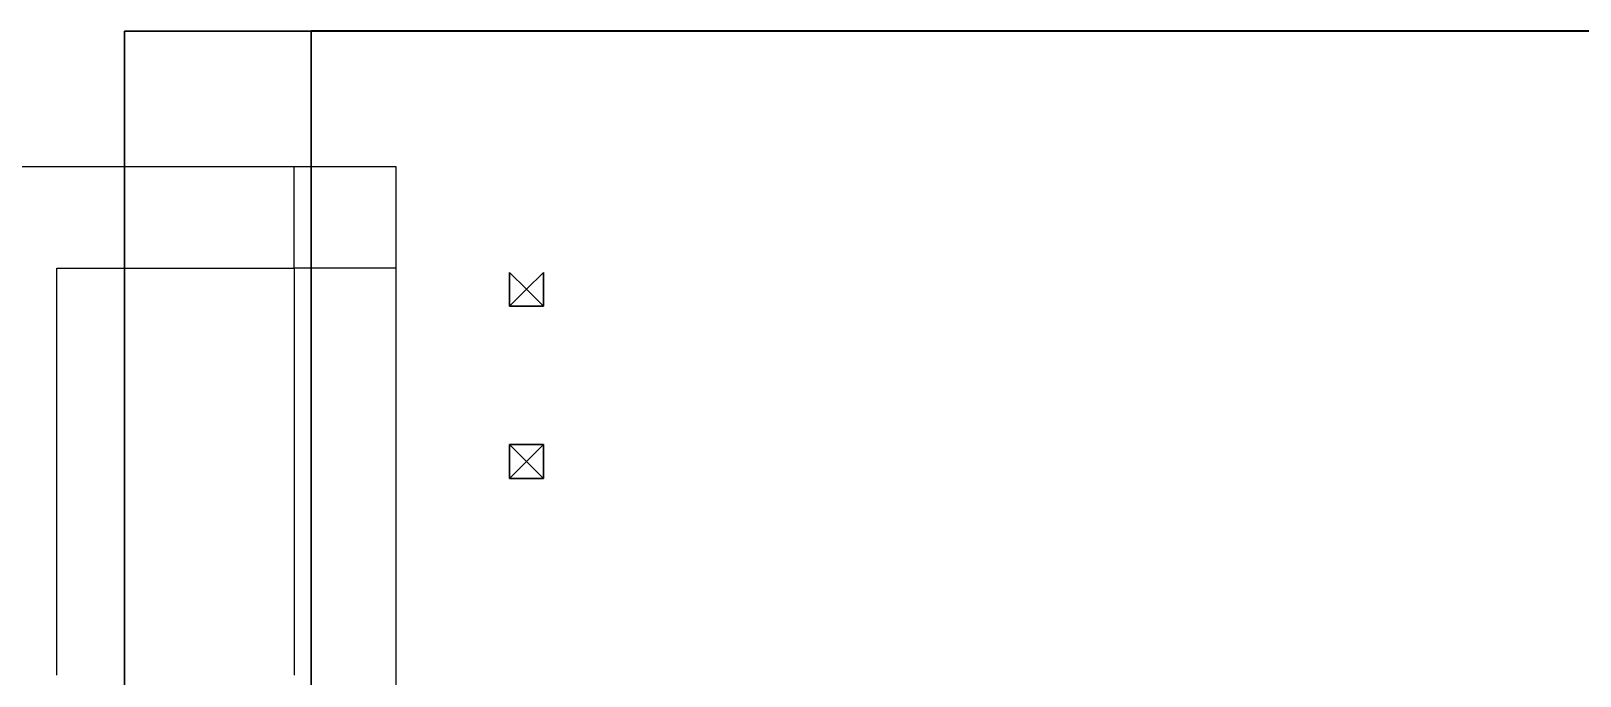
# Model space of a CAD drawing. Header units: millimetres. Extents: x 71 to 249, y 13 to 134.
# Drawn here: x 100.77 to 146.47, y 97.55 to 116.59 of the extents above; entities that cross this region are included whole.
import ezdxf

# ---------------------------------------------------------------- set-up
doc = ezdxf.new("R2010")
doc.units = ezdxf.units.MM
doc.layers.add('UB3D', color=1, linetype='Continuous')

msp = doc.modelspace()

# ---------------------------------------------------------------- linework, layer by layer
at = {"extrusion": (0, 0, -1)}
msp.add_line((103.529, 116.585, 70.5), (103.529, 28.585, 70.5), dxfattribs=at)
for p, q in [((109.038, 28.586, 89.521), (109.038, 116.586, 89.511)), ((109.038, 116.586, 87.511), (109.038, 67.599, 87.511)), ((71.529, 112.585, 8.5), (111.529, 112.585, 8.5)), ((111.529, 112.585, 8.5), (111.529, 32.585, 8.746)), ((101.529, 97.585, 8.5), (101.529, 109.585, 8.5)), ((101.529, 109.585, 8.5), (108.529, 109.585, 8.5)), ((108.529, 109.585, 8.5), (108.529, 97.585, 8.5))]:
    msp.add_line(p, q)
at = {"extrusion": (-1, 0, 0)}
for p, q in [((108.529, 109.585, 8.5), (108.529, 112.585, 8.5)), ((111.529, 112.585, 8.5), (111.529, 109.585, 8.5)), ((111.529, 109.585, 8.5), (108.529, 109.585, 8.5))]:
    msp.add_line(p, q, dxfattribs=at)
at = {"layer": 'UB3D', "color": 94}
for points in [[(103.529, 28.585, 72.51), (103.529, 116.585, 72.51), (103.529, 116.585, 72.5), (103.529, 28.585, 72.5)], [(103.529, 116.585, 72.51), (219.529, 116.585, 72.51), (219.529, 116.585, 72.5), (103.529, 116.585, 72.5)], [(219.529, 116.585, 72.51), (219.529, 28.585, 72.51), (103.529, 28.585, 72.51)], [(219.529, 116.585, 72.51), (103.529, 28.585, 72.51), (103.529, 116.585, 72.51)], [(219.529, 116.585, 72.51), (103.529, 116.585, 72.51), (219.529, 116.585, 72.51)], [(219.529, 116.585, 72.5), (103.529, 116.585, 72.5), (103.529, 28.585, 72.5)], [(219.529, 116.585, 72.5), (103.529, 28.585, 72.5), (219.529, 28.585, 72.5)], [(109.038, 28.586, 89.521), (109.038, 116.586, 89.521), (109.038, 116.586, 89.511), (109.038, 28.586, 89.511)], [(109.038, 116.586, 89.521), (215.719, 116.586, 89.521), (215.719, 116.586, 89.511), (109.038, 116.586, 89.511)], [(215.719, 116.586, 89.521), (215.719, 28.586, 89.521), (109.038, 28.586, 89.521)], [(215.719, 116.586, 89.521), (109.038, 28.586, 89.521), (109.038, 116.586, 89.521)], [(215.719, 116.586, 89.521), (109.038, 116.586, 89.521), (215.719, 116.586, 89.521)], [(215.719, 116.586, 89.511), (109.038, 116.586, 89.511), (109.038, 28.586, 89.511)], [(215.719, 116.586, 89.511), (109.038, 28.586, 89.511), (215.719, 28.586, 89.511)]]:
    msp.add_3dface(points, dxfattribs=at)
at = {"layer": 'UB3D', "color": 46}
for points in [[(115.389, 108.965, 71), (114.889, 108.465, 71.28), (114.889, 109.465, 71.28)], [(114.889, 108.465, 71.28), (114.889, 109.465, 71.28), (114.889, 108.465, 78.28)], [(114.889, 109.465, 71.28), (114.889, 108.465, 78.28), (114.889, 109.465, 78.28)], [(114.889, 108.465, 78.28), (114.889, 109.465, 78.28), (115.389, 108.965, 78.56)], [(115.889, 109.465, 78.28), (115.889, 108.465, 78.28), (115.389, 108.965, 78.56)], [(115.889, 109.465, 71.28), (115.889, 108.465, 71.28), (115.889, 109.465, 78.28)], [(115.889, 108.465, 71.28), (115.889, 109.465, 78.28), (115.889, 108.465, 78.28)], [(115.889, 108.465, 78.28), (114.889, 108.465, 78.28), (115.389, 108.965, 78.56)], [(115.889, 108.465, 71.28), (114.889, 108.465, 71.28), (115.889, 108.465, 78.28)], [(114.889, 108.465, 71.28), (115.889, 108.465, 78.28), (114.889, 108.465, 78.28)], [(115.389, 103.885, 71), (114.889, 103.385, 71.28), (114.889, 104.385, 71.28)], [(114.889, 103.385, 71.28), (114.889, 104.385, 71.28), (114.889, 103.385, 78.28)], [(114.889, 104.385, 71.28), (114.889, 103.385, 78.28), (114.889, 104.385, 78.28)], [(114.889, 103.385, 78.28), (114.889, 104.385, 78.28), (115.389, 103.885, 78.56)], [(115.389, 103.885, 71), (114.889, 104.385, 71.28), (115.889, 104.385, 71.28)], [(114.889, 104.385, 71.28), (115.889, 104.385, 71.28), (114.889, 104.385, 78.28)], [(115.889, 104.385, 71.28), (114.889, 104.385, 78.28), (115.889, 104.385, 78.28)], [(114.889, 104.385, 78.28), (115.889, 104.385, 78.28), (115.389, 103.885, 78.56)], [(115.389, 103.885, 71), (115.889, 104.385, 71.28), (115.889, 103.385, 71.28)], [(115.889, 104.385, 78.28), (115.889, 103.385, 78.28), (115.389, 103.885, 78.56)], [(115.889, 104.385, 71.28), (115.889, 103.385, 71.28), (115.889, 104.385, 78.28)], [(115.889, 103.385, 71.28), (115.889, 104.385, 78.28), (115.889, 103.385, 78.28)], [(115.389, 103.885, 71), (115.889, 103.385, 71.28), (114.889, 103.385, 71.28)], [(115.889, 103.385, 78.28), (114.889, 103.385, 78.28), (115.389, 103.885, 78.56)], [(115.889, 103.385, 71.28), (114.889, 103.385, 71.28), (115.889, 103.385, 78.28)], [(114.889, 103.385, 71.28), (115.889, 103.385, 78.28), (114.889, 103.385, 78.28)]]:
    msp.add_3dface(points, dxfattribs=at)

doc.saveas('drawing.dxf')
